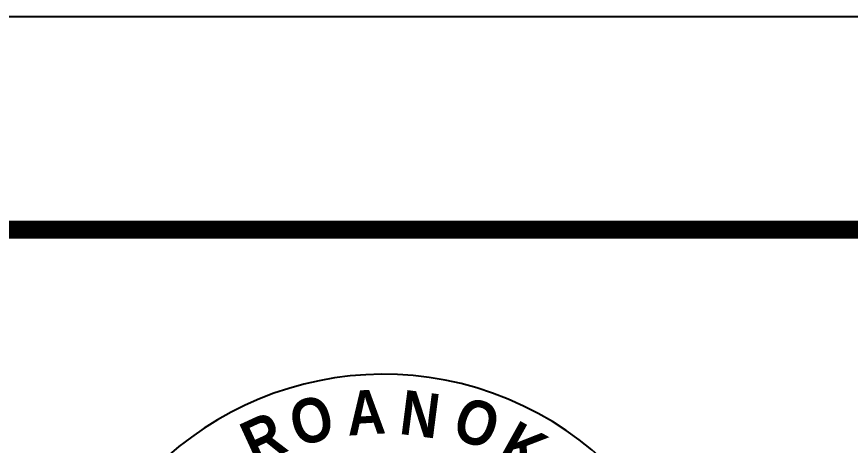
# Model space of a CAD drawing. Header units: inches. Extents: x 0 to 36, y 0 to 24.
# Drawn here: x 7.884 to 11.087, y 22.355 to 24 of the extents above; entities that cross this region are included whole.
import ezdxf
from ezdxf.enums import TextEntityAlignment as Align

# ---------------------------------------------------------------- set-up
doc = ezdxf.new("R2010")
doc.units = ezdxf.units.IN
doc.header["$MEASUREMENT"] = 0
doc.layers.add('CoverSheet', color=7, linetype='CONTINUOUS')
doc.styles.add('JJJ', font='BOLD.SHX', dxfattribs={"width": 0.9, "height": 0.1365})

msp = doc.modelspace()

# ---------------------------------------------------------------- linework, layer by layer
at = {"layer": 'CoverSheet'}
msp.add_line((36, 24), (0, 24), dxfattribs=at)
at = {"layer": 'CoverSheet', "const_width": 0.07}
msp.add_lwpolyline([(2.0128, 0.5), (29.2, 0.5, 0.414214), (29.5, 0.8), (29.5, 22.8827, 0.414214), (29.2, 23.1827), (2.0128, 23.1827)], format="xyb", dxfattribs=at)
at = {"layer": 'CoverSheet'}
msp.add_arc((9.2931, 21.378), 1.2497, 247.5134, 247.3628, dxfattribs=at)

# ---------------------------------------------------------------- texts
at = {"layer": 'CoverSheet', "style": 'JJJ', "width": 0.9}
for s, rotation, p in [('A', 3.4818, (9.226, 22.4817)), ('N', 352.656, (9.4345, 22.4746)), ('O', 14.1137, (9.0166, 22.4513)), ('O', 341.6729, (9.6525, 22.4416)), ('R', 24.7115, (8.8309, 22.3825)), ('K', 330.9127, (9.8307, 22.3443))]:
    msp.add_text(s, height=0.1706, rotation=rotation, dxfattribs=at).set_placement(p, align=Align.MIDDLE)

doc.saveas('drawing.dxf')
